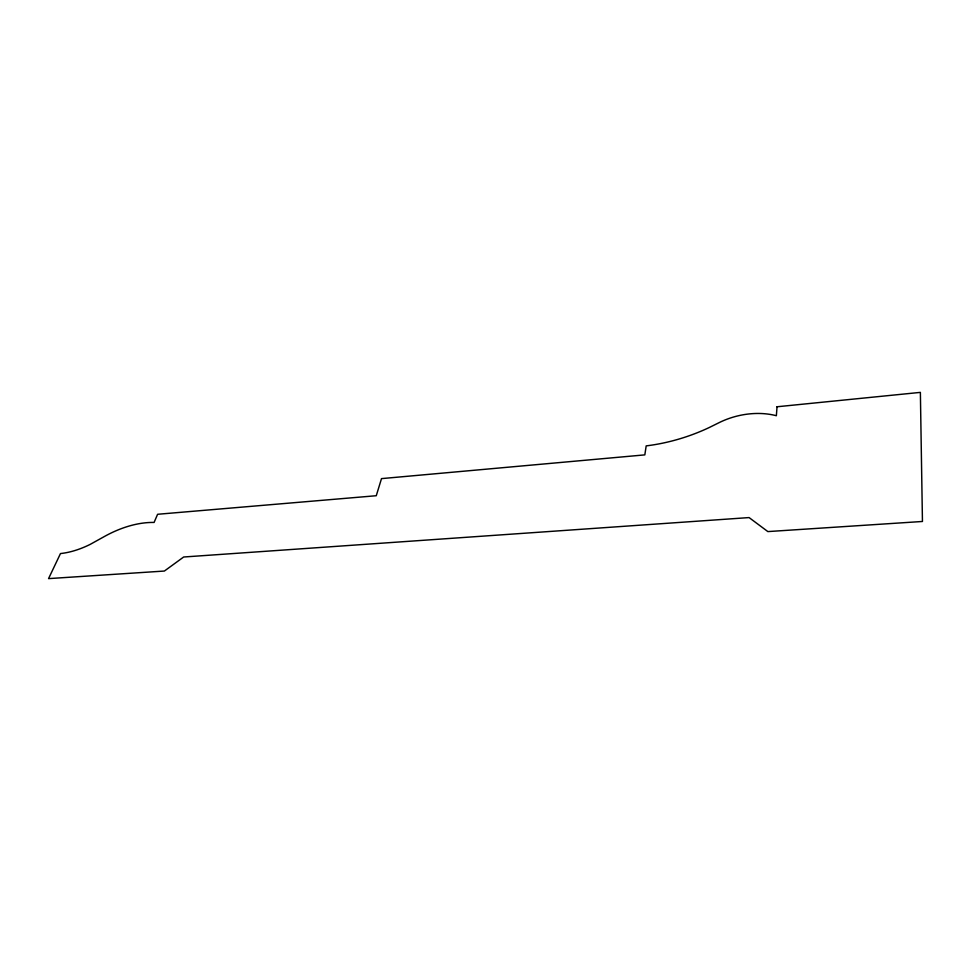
<?xml version="1.0" encoding="UTF-8"?>
<svg xmlns="http://www.w3.org/2000/svg" width="971" height="971" viewBox="0 0 971 971"><rect width="100%" height="100%" fill="white"/><g stroke="black" fill="none" stroke-linecap="round" stroke-linejoin="round"><path stroke-width="1.46" d="M777.031 406.764L776.363 415.722A63.601 44.86 -15.6 0 0 718.516 422.943L709.218 427.543A136.219 87.827 -19.3 0 1 646.188 445.883L644.829 454.877L381.506 478.618L376.263 495.72L157.605 514.278L154.086 522.447A86.868 53.15 -38.1 0 0 105.135 536.101L90.206 544.379A69.366 39.423 -36.4 0 1 60.481 553.555L48.55 578.619L164.378 571.045L183.677 557.002L749.078 517.579L767.867 531.586L922.45 521.476L920.374 392.381L777.031 406.764"/></g></svg>
